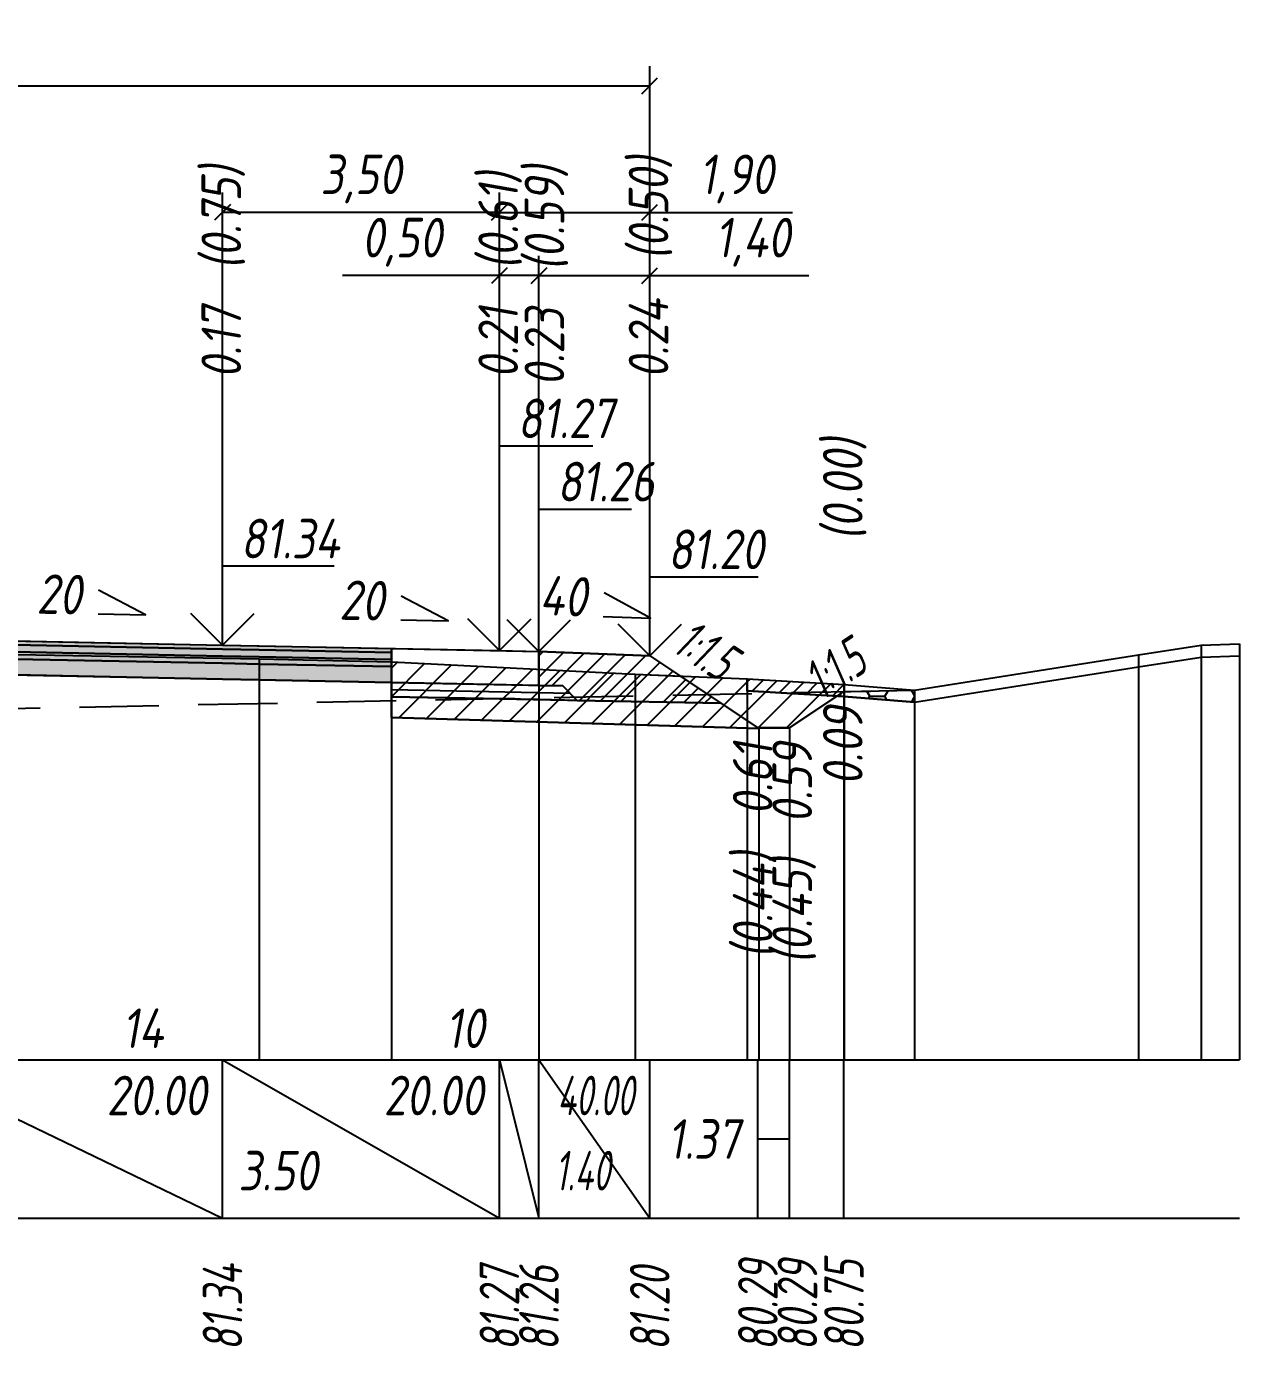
# Model space of a CAD drawing. Extents: x -717 to 1451, y -133302 to 233.
# Drawn here: x 168.2 to 244.8, y -23924.1 to -23840.7 of the extents above; entities that cross this region are included whole.
import ezdxf
from ezdxf.enums import TextEntityAlignment as Align

# ---------------------------------------------------------------- set-up
doc = ezdxf.new("R2010")
doc.units = 0
doc.linetypes.add('штриховая', pattern=[0.75, 0.5, -0.25])
for name, color, linetype in [('Интерполированный поперечник', 2, 'Continuous'), ('Код_514', 1, 'Continuous'), ('Контур_0', 7, 'Continuous'), ('Контур_2521', 7, 'Continuous'), ('Контур_2564', 7, 'Continuous'), ('Контур_2660', 7, 'Continuous'), ('Контур_2665', 7, 'Continuous'), ('Контур_400', 7, 'Continuous'), ('Контур_508', 7, 'Continuous'), ('Контур_512', 7, 'Continuous'), ('Контур_513', 7, 'Continuous'), ('Контур_818', 7, 'Continuous'), ('Красный поперечник', 1, 'Continuous'), ('Объём_2501', 7, 'Continuous'), ('Объём_2564', 7, 'Continuous'), ('Объём_2650', 7, 'Continuous'), ('Объём_2660', 7, 'Continuous'), ('Объём_2661', 7, 'Continuous'), ('Объём_2662', 7, 'Continuous'), ('Объём_2663', 7, 'Continuous'), ('Объём_2664', 7, 'Continuous'), ('Объём_2665', 7, 'Continuous'), ('Объём_2666', 7, 'Continuous'), ('Объём_2667', 7, 'Continuous'), ('Объём_2668', 7, 'Continuous'), ('Объём_2669', 7, 'Continuous'), ('Объём_2675', 7, 'Continuous'), ('Объём_2753', 7, 'Continuous'), ('Откосы', 7, 'Continuous'), ('Отметки покрытия', 7, 'Continuous'), ('Рабочие отметки', 7, 'Continuous'), ('Рабочие отметки доп.', 7, 'Continuous'), ('Слои выравнивания', 7, 'Continuous'), ('Таблица', 7, 'Continuous'), ('Уклоны проезжей части', 7, 'Continuous'), ('Черный поперечник', 3, 'Continuous')]:
    doc.layers.add(name, color=color, linetype=linetype)
for name, color, linetype, true_color in [('Контур_2540', 2, 'Continuous', 0xffff00), ('Контур_2560', 2, 'Continuous', 0xffff00), ('Контур_2561', 7, 'Continuous', 0xff8040), ('Контур_2562', 3, 'Continuous', 0x00ff00), ('Контур_2563', 7, 'Continuous', 0xff8000), ('Контур_2570', 7, 'Continuous', 0x80ff00), ('Контур_2725', 7, 'Continuous', 0x323232), ('Контур_2736', 4, 'Continuous', 0x00ffff), ('Контур_2737', 4, 'Continuous', 0x00ffff), ('Контур_2738', 4, 'Continuous', 0x00ffff), ('Контур_2739', 4, 'Continuous', 0x00ffff), ('Контур_2741', 4, 'Continuous', 0x00ffff), ('Контур_2742', 4, 'Continuous', 0x00ffff), ('Контур_2743', 4, 'Continuous', 0x00ffff), ('Контур_2744', 7, 'Continuous', 0xa4ffff), ('Контур_2745', 7, 'Continuous', 0xa4ffff), ('Контур_2747', 4, 'Continuous', 0x00ffff), ('Контур_2748', 4, 'Continuous', 0x00ffff), ('Контур_2749', 4, 'Continuous', 0x00ffff), ('Контур_2750', 4, 'Continuous', 0x00ffff), ('Контур_2751', 4, 'Continuous', 0x00ffff), ('Контур_2752', 4, 'Continuous', 0x00ffff), ('Контур_2760', 7, 'Continuous', 0x323232), ('Контур_2761', 7, 'Continuous', 0x323232), ('Контур_2762', 7, 'Continuous', 0x323232), ('Контур_2763', 7, 'Continuous', 0x323232), ('Контур_402', 7, 'Continuous', 0xff6464), ('Контур_703', 4, 'Continuous', 0x00ffff), ('Контур_705', 4, 'Continuous', 0x00ffff), ('Контур_707', 4, 'Continuous', 0x00ffff), ('Контур_720', 131, 'Continuous', 0xaaffff), ('Объём_2500', 7, 'Continuous', 0xc0c0c0), ('Объём_2520', 7, 'Continuous', 0x80ffff), ('Объём_2540', 2, 'Continuous', 0xffff00), ('Объём_2560', 2, 'Continuous', 0xffff00), ('Объём_2561', 7, 'Continuous', 0xff8040), ('Объём_2562', 3, 'Continuous', 0x00ff00), ('Объём_2563', 7, 'Continuous', 0xff8000), ('Объём_2570', 7, 'Continuous', 0x80ff00), ('Объём_2600', 7, 'Continuous', 0x808000), ('Объём_2746', 2, 'Continuous', 0xffff00)]:
    doc.layers.add(name, color=color, linetype=linetype, true_color=true_color)
doc.styles.get("Standard").update_dxf_attribs({"font": 'txt', "height": 2.5})
doc.styles.add('М', font='romand.shx', dxfattribs={"width": 0.8, "oblique": 10, "height": 2.5})
doc.dimstyles.new('ISO-25', dxfattribs={"dimtxt": 2.5, "dimasz": 2.5, "dimexe": 1.25, "dimexo": 0.625, "dimtad": 1, "dimtxsty": 'Standard', "dimcen": 2.5, "dimadec": 0, "dimazin": 0, "dimtfac": 1, "dimtmove": 0, "dimatfit": 3, "dimfxl": 1, "dimarcsym": 0})

# ---------------------------------------------------------------- blocks, each defined once
blk = doc.blocks.new('_Oblique')
at = {"color": 0, "linetype": 'ByBlock', "lineweight": -2}
blk.add_line((-0.5, -0.5), (0.5, 0.5), dxfattribs=at)
blk = doc.blocks.new('*D577')
at = {"color": 0, "lineweight": -2, "transparency": 16777216}
for p, q in [((200.552, -23879.617), (200.552, -23855.177)), ((207.552, -23879.897), (207.552, -23855.177)), ((200.552, -23856.427), (207.552, -23856.427)), ((207.552, -23856.427), (217.602, -23856.427))]:
    blk.add_line(p, q, dxfattribs=at)
at = {"layer": 'Defpoints', "color": 0, "transparency": 16777216}
for p in [(207.552, -23856.427), (200.552, -23880.242), (207.552, -23880.522)]:
    blk.add_point(p, dxfattribs=at)
at = {"color": 0, "lineweight": -2, "transparency": 16777216, "rotation": 180}
blk.add_blockref('_Oblique', (200.552, -23856.427), dxfattribs=at)
at = {"color": 0, "lineweight": -2, "transparency": 16777216}
blk.add_blockref('_Oblique', (207.552, -23856.427), dxfattribs=at)
at = {"color": 0, "transparency": 16777216, "insert": (214.062, -23854.314), "char_height": 2.5, "width": 8.75, "attachment_point": 5, "style": 'М'}
blk.add_mtext('1,40', dxfattribs=at)
blk = doc.blocks.new('*D579')
at = {"color": 0, "lineweight": -2, "transparency": 16777216}
for p, q in [((198.052, -23879.567), (198.052, -23855.177)), ((200.552, -23879.617), (200.552, -23855.177)), ((198.052, -23856.427), (188.127, -23856.427)), ((200.552, -23856.427), (198.052, -23856.427))]:
    blk.add_line(p, q, dxfattribs=at)
at = {"layer": 'Defpoints', "color": 0, "transparency": 16777216}
for p in [(200.552, -23856.427), (198.052, -23880.192), (200.552, -23880.242)]:
    blk.add_point(p, dxfattribs=at)
at = {"color": 0, "lineweight": -2, "transparency": 16777216, "rotation": 180}
blk.add_blockref('_Oblique', (198.052, -23856.427), dxfattribs=at)
at = {"color": 0, "lineweight": -2, "transparency": 16777216}
blk.add_blockref('_Oblique', (200.552, -23856.427), dxfattribs=at)
at = {"color": 0, "transparency": 16777216, "insert": (191.889, -23854.314), "char_height": 2.5, "width": 9.16667, "attachment_point": 5, "style": 'М'}
blk.add_mtext('0,50', dxfattribs=at)
blk = doc.blocks.new('*D581')
at = {"color": 0, "lineweight": -2, "transparency": 16777216}
for p, q in [((180.552, -23879.217), (180.552, -23851.177)), ((198.052, -23879.567), (198.052, -23851.177)), ((198.052, -23852.427), (180.552, -23852.427))]:
    blk.add_line(p, q, dxfattribs=at)
at = {"layer": 'Defpoints', "color": 0, "transparency": 16777216}
for p in [(180.552, -23852.427), (180.552, -23879.842), (198.052, -23880.192)]:
    blk.add_point(p, dxfattribs=at)
at = {"color": 0, "lineweight": -2, "transparency": 16777216, "rotation": 180}
blk.add_blockref('_Oblique', (180.552, -23852.427), dxfattribs=at)
at = {"color": 0, "lineweight": -2, "transparency": 16777216}
blk.add_blockref('_Oblique', (198.052, -23852.427), dxfattribs=at)
at = {"color": 0, "transparency": 16777216, "insert": (189.302, -23850.314), "char_height": 2.5, "width": 9.58333, "attachment_point": 5, "style": 'М'}
blk.add_mtext('3,50', dxfattribs=at)
blk = doc.blocks.new('*D582')
at = {"color": 0, "lineweight": -2, "transparency": 16777216}
for p, q in [((198.052, -23879.567), (198.052, -23851.177)), ((207.552, -23879.897), (207.552, -23851.177)), ((198.052, -23852.427), (207.552, -23852.427)), ((207.552, -23852.427), (216.578, -23852.427))]:
    blk.add_line(p, q, dxfattribs=at)
at = {"layer": 'Defpoints', "color": 0, "transparency": 16777216}
for p in [(198.052, -23852.427), (198.052, -23880.192), (207.552, -23880.522)]:
    blk.add_point(p, dxfattribs=at)
at = {"color": 0, "lineweight": -2, "transparency": 16777216, "rotation": 180}
blk.add_blockref('_Oblique', (198.052, -23852.427), dxfattribs=at)
at = {"color": 0, "lineweight": -2, "transparency": 16777216}
blk.add_blockref('_Oblique', (207.552, -23852.427), dxfattribs=at)
at = {"color": 0, "transparency": 16777216, "insert": (213.038, -23850.314), "char_height": 2.5, "width": 8.75, "attachment_point": 5, "style": 'М'}
blk.add_mtext('1,90', dxfattribs=at)
blk = doc.blocks.new('*D584')
at = {"color": 0, "lineweight": -2, "transparency": 16777216}
for p, q in [((112.052, -23879.897), (112.052, -23843.177)), ((207.552, -23879.897), (207.552, -23843.177)), ((112.052, -23844.427), (207.552, -23844.427))]:
    blk.add_line(p, q, dxfattribs=at)
at = {"layer": 'Defpoints', "color": 0, "transparency": 16777216}
for p in [(207.552, -23844.427), (112.052, -23880.522), (207.552, -23880.522)]:
    blk.add_point(p, dxfattribs=at)
at = {"color": 0, "lineweight": -2, "transparency": 16777216, "rotation": 180}
blk.add_blockref('_Oblique', (112.052, -23844.427), dxfattribs=at)
at = {"color": 0, "lineweight": -2, "transparency": 16777216}
blk.add_blockref('_Oblique', (207.552, -23844.427), dxfattribs=at)
at = {"color": 0, "transparency": 16777216, "insert": (159.802, -23842.314), "char_height": 2.5, "width": 10.41667, "attachment_point": 5, "style": 'М'}
blk.add_mtext('19,10', dxfattribs=at)

msp = doc.modelspace()

# ---------------------------------------------------------------- hatches: boundary and pattern name
at = {"layer": 'Объём_2563'}
h = msp.add_hatch(dxfattribs=at)
h.set_pattern_fill('ANSI31', color=256, scale=0.3)
h.paths.add_polyline_path([(202.971, -23883.278), (202.052, -23882.36), (200.552, -23882.33), (200.552, -23880.18), (207.552, -23880.46), (212.052, -23883.46)])
at = {"layer": 'Объём_2570'}
h = msp.add_hatch(dxfattribs=at)
h.set_pattern_fill('ANSI31', color=256, scale=0.2)
h.paths.add_polyline_path([(213.719, -23881.924), (219.828, -23882.272), (219.828, -23883.022), (213.719, -23882.674)])
at = {"layer": 'Объём_2600'}
h = msp.add_hatch(dxfattribs=at)
h.set_pattern_fill('ANSI31', color=6, scale=0.4)
h.paths.add_polyline_path([(216.385, -23885.015), (214.444, -23885.015), (214.444, -23885.054), (191.229, -23884.358), (191.229, -23880.84), (206.621, -23881.627), (213.719, -23881.924), (213.719, -23882.674), (219.409, -23882.998)])
h = msp.add_hatch(dxfattribs=at)
h.set_pattern_fill('HONEY', color=5, scale=0.3)
h.paths.add_polyline_path([(219.828, -23882.719), (224.292, -23882.629), (224.292, -23883.379), (219.842, -23883.023), (219.409, -23882.998)])
at = {"layer": 'Слои выравнивания'}
for color, points in [(2, [(159.802, -23879.365), (166.377, -23879.496), (180.552, -23879.78), (182.86, -23879.826), (191.229, -23879.993), (191.229, -23880.243), (182.86, -23880.076), (180.552, -23880.03), (166.377, -23879.746), (159.802, -23879.615)]), (3, [(159.802, -23879.615), (166.377, -23879.746), (180.552, -23880.03), (182.86, -23880.076), (191.229, -23880.243), (191.229, -23880.693), (182.86, -23880.526), (180.552, -23880.48), (166.377, -23880.196), (159.802, -23880.065)]), (4, [(159.802, -23880.065), (166.377, -23880.196), (180.552, -23880.48), (182.86, -23880.526), (191.229, -23880.693), (191.229, -23881.143), (182.86, -23880.976), (180.552, -23880.93), (166.377, -23880.646), (159.802, -23880.515)]), (5, [(159.802, -23880.515), (166.377, -23880.646), (180.552, -23880.93), (182.86, -23880.976), (191.229, -23881.143), (191.229, -23882.143), (182.86, -23881.976), (180.552, -23881.93), (166.377, -23881.646), (159.802, -23881.515)])]:
    msp.add_hatch(color=color, dxfattribs=at).paths.add_polyline_path(points)

# ---------------------------------------------------------------- linework, layer by layer
at = {"layer": 'Интерполированный поперечник', "linetype": 'штриховая', "ltscale": 10, "flags": 128}
msp.add_lwpolyline([(111.533, -23884.905), (224.292, -23882.629)], dxfattribs=at)
at = {"layer": 'Код_514'}
for p, q in [((159.802, -23906), (180.552, -23916)), ((180.552, -23916), (180.552, -23906)), ((180.552, -23906), (198.052, -23916)), ((198.052, -23916), (198.052, -23906)), ((198.052, -23906), (200.552, -23916)), ((200.552, -23916), (200.552, -23906)), ((200.552, -23906), (207.552, -23916)), ((207.552, -23916), (207.552, -23906)), ((214.385, -23916), (214.385, -23906)), ((216.385, -23916), (216.385, -23906)), ((219.828, -23916), (219.828, -23906)), ((214.385, -23911), (216.385, -23911))]:
    msp.add_line(p, q, dxfattribs=at)
at = {"layer": 'Контур_0', "flags": 128}
for points in [[(191.229, -23879.993), (200.552, -23880.18), (200.552, -23882.33), (191.229, -23882.143), (191.229, -23879.993), (191.229, -23879.993)], [(207.552, -23880.46), (211.202, -23882.893), (211.202, -23882.893), (211.202, -23882.893), (211.202, -23882.893), (211.202, -23882.893), (211.202, -23882.893), (211.202, -23882.893), (211.202, -23882.893), (211.202, -23882.893), (211.202, -23882.893), (211.202, -23882.893), (211.202, -23882.893), (211.202, -23882.893), (211.202, -23882.893), (214.385, -23885.015)], [(207.552, -23880.46), (211.202, -23882.893), (211.202, -23882.893), (211.202, -23882.893), (211.202, -23882.893), (211.202, -23882.893), (211.202, -23882.893), (211.202, -23882.893), (211.202, -23882.893), (211.202, -23882.893), (211.202, -23882.893), (211.202, -23882.893), (211.202, -23882.893), (211.202, -23882.893), (211.202, -23882.893), (214.385, -23885.015), (216.385, -23885.015), (219.828, -23882.719), (219.828, -23882.719), (219.828, -23882.719), (219.828, -23882.719), (219.828, -23882.719), (219.828, -23882.719), (219.828, -23882.719), (219.828, -23882.719), (219.828, -23882.719), (219.828, -23882.719), (219.828, -23882.719), (219.828, -23882.719), (219.828, -23882.719)], [(200.552, -23883.23), (191.229, -23883.043), (191.229, -23882.143), (202.052, -23882.36), (202.971, -23883.278), (200.552, -23883.23), (200.552, -23883.23)], [(200.552, -23882.33), (202.052, -23882.36), (202.971, -23883.278), (212.052, -23883.46)]]:
    msp.add_lwpolyline(points, dxfattribs=at)
at = {"layer": 'Контур_2521', "color": 250, "flags": 128}
msp.add_lwpolyline([(191.229, -23882.593), (202.511, -23882.819)], dxfattribs=at)
at = {"layer": 'Контур_2540', "flags": 128}
msp.add_lwpolyline([(198.052, -23883.18), (212.052, -23883.46), (214.444, -23885.054), (191.229, -23884.358), (191.229, -23883.043), (198.052, -23883.18), (198.052, -23883.18)], dxfattribs=at)
at = {"layer": 'Контур_2560', "flags": 128}
msp.add_lwpolyline([(200.552, -23880.18), (207.552, -23880.46), (207.552, -23880.46), (207.552, -23880.46)], dxfattribs=at)
at = {"layer": 'Контур_2561', "flags": 128}
msp.add_lwpolyline([(200.552, -23880.18), (200.552, -23880.18), (207.552, -23880.46), (207.552, -23880.46), (200.552, -23880.18)], dxfattribs=at)
at = {"layer": 'Контур_2562', "flags": 128}
msp.add_lwpolyline([(207.552, -23880.46), (207.552, -23880.46), (207.552, -23880.46), (207.552, -23880.46), (207.552, -23880.46)], dxfattribs=at)
at = {"layer": 'Контур_2563', "flags": 128}
msp.add_lwpolyline([(202.971, -23883.278), (202.052, -23882.36), (200.552, -23882.33), (200.552, -23880.18), (207.552, -23880.46), (212.052, -23883.46), (202.971, -23883.278), (202.971, -23883.278)], dxfattribs=at)
at = {"layer": 'Контур_2564', "flags": 128}
msp.add_lwpolyline([(200.552, -23880.18), (207.552, -23880.46)], dxfattribs=at)
at = {"layer": 'Контур_2570', "flags": 128}
msp.add_lwpolyline([(166.377, -23880.35), (182.86, -23880.653), (191.229, -23880.84), (206.621, -23881.627), (213.719, -23881.924), (213.719, -23882.674), (219.842, -23883.023), (224.292, -23883.379), (224.292, -23883.379), (238.436, -23881.156), (242.402, -23880.534), (244.828, -23880.45)], dxfattribs=at)
at = {"layer": 'Контур_2660', "flags": 128}
msp.add_lwpolyline([(191.229, -23884.358), (214.444, -23885.054)], dxfattribs=at)
at = {"layer": 'Контур_2665', "flags": 128}
msp.add_lwpolyline([(207.552, -23880.46), (207.552, -23880.46)], dxfattribs=at)
at = {"layer": 'Контур_2725', "flags": 128}
msp.add_lwpolyline([(141.943, -23881.872), (158.019, -23881.55), (159.802, -23881.515), (166.377, -23881.646), (180.552, -23881.93), (182.86, -23881.976), (191.229, -23882.143)], dxfattribs=at)
at = {"layer": 'Контур_2736', "flags": 128}
for points in [[(207.552, -23880.46), (211.202, -23882.893)], [(211.202, -23882.893), (214.385, -23885.015)]]:
    msp.add_lwpolyline(points, dxfattribs=at)
at = {"layer": 'Контур_2737', "flags": 128}
msp.add_lwpolyline([(211.202, -23882.893), (211.202, -23882.893)], dxfattribs=at)
at = {"layer": 'Контур_2738', "flags": 128}
msp.add_lwpolyline([(211.202, -23882.893), (211.202, -23882.893)], dxfattribs=at)
at = {"layer": 'Контур_2739', "flags": 128}
msp.add_lwpolyline([(211.202, -23882.893), (211.202, -23882.893)], dxfattribs=at)
at = {"layer": 'Контур_2741', "flags": 128}
msp.add_lwpolyline([(219.828, -23882.719), (219.828, -23882.719)], dxfattribs=at)
at = {"layer": 'Контур_2742', "flags": 128}
msp.add_lwpolyline([(219.828, -23882.719), (219.828, -23882.719)], dxfattribs=at)
at = {"layer": 'Контур_2743', "flags": 128}
msp.add_lwpolyline([(219.828, -23882.719), (219.828, -23882.719)], dxfattribs=at)
at = {"layer": 'Контур_2744', "flags": 128}
msp.add_lwpolyline([(219.828, -23882.719), (219.828, -23882.719)], dxfattribs=at)
msp.add_lwpolyline([(219.828, -23882.719), (219.828, -23882.719)], dxfattribs=at)
msp.add_lwpolyline([(219.828, -23882.719), (219.828, -23882.719)], dxfattribs=at)
msp.add_lwpolyline([(219.828, -23882.719), (219.828, -23882.719)], dxfattribs=at)
msp.add_lwpolyline([(219.828, -23882.719), (219.828, -23882.719)], dxfattribs=at)
msp.add_lwpolyline([(219.828, -23882.719), (219.828, -23882.719)], dxfattribs=at)
at = {"layer": 'Контур_2745', "flags": 128}
msp.add_lwpolyline([(211.202, -23882.893), (211.202, -23882.893)], dxfattribs=at)
msp.add_lwpolyline([(211.202, -23882.893), (211.202, -23882.893)], dxfattribs=at)
msp.add_lwpolyline([(211.202, -23882.893), (211.202, -23882.893)], dxfattribs=at)
msp.add_lwpolyline([(211.202, -23882.893), (211.202, -23882.893)], dxfattribs=at)
msp.add_lwpolyline([(211.202, -23882.893), (211.202, -23882.893)], dxfattribs=at)
msp.add_lwpolyline([(211.202, -23882.893), (211.202, -23882.893)], dxfattribs=at)
at = {"layer": 'Контур_2747', "flags": 128}
msp.add_lwpolyline([(211.202, -23882.893), (211.202, -23882.893)], dxfattribs=at)
at = {"layer": 'Контур_2748', "flags": 128}
msp.add_lwpolyline([(211.202, -23882.893), (211.202, -23882.893)], dxfattribs=at)
at = {"layer": 'Контур_2749', "flags": 128}
msp.add_lwpolyline([(211.202, -23882.893), (211.202, -23882.893)], dxfattribs=at)
at = {"layer": 'Контур_2750', "flags": 128}
msp.add_lwpolyline([(219.828, -23882.719), (219.828, -23882.719)], dxfattribs=at)
at = {"layer": 'Контур_2751', "flags": 128}
msp.add_lwpolyline([(219.828, -23882.719), (219.828, -23882.719)], dxfattribs=at)
at = {"layer": 'Контур_2752', "flags": 128}
msp.add_lwpolyline([(219.828, -23882.719), (219.828, -23882.719)], dxfattribs=at)
at = {"layer": 'Контур_2760', "flags": 128}
msp.add_lwpolyline([(141.943, -23879.722), (158.019, -23879.4), (159.802, -23879.365), (166.377, -23879.496), (180.552, -23879.78), (182.86, -23879.826), (191.229, -23879.993)], dxfattribs=at)
at = {"layer": 'Контур_2761', "flags": 128}
msp.add_lwpolyline([(141.943, -23879.972), (158.019, -23879.65), (159.802, -23879.615), (166.377, -23879.746), (180.552, -23880.03), (182.86, -23880.076), (191.229, -23880.243)], dxfattribs=at)
at = {"layer": 'Контур_2762', "flags": 128}
msp.add_lwpolyline([(141.943, -23880.422), (158.019, -23880.1), (159.802, -23880.065), (166.377, -23880.196), (180.552, -23880.48), (182.86, -23880.526), (191.229, -23880.693)], dxfattribs=at)
at = {"layer": 'Контур_2763', "flags": 128}
msp.add_lwpolyline([(141.943, -23880.872), (158.019, -23880.55), (159.802, -23880.515), (166.377, -23880.646), (180.552, -23880.93), (182.86, -23880.976), (191.229, -23881.143)], dxfattribs=at)
at = {"layer": 'Контур_400', "flags": 128}
msp.add_lwpolyline([(159.802, -23879.365), (180.552, -23879.78), (198.052, -23880.13), (198.052, -23880.13), (198.052, -23880.13), (198.052, -23880.13), (198.052, -23880.13), (198.052, -23880.13), (200.552, -23880.18)], dxfattribs=at)
at = {"layer": 'Контур_402', "flags": 128}
msp.add_lwpolyline([(105.161, -23885.054), (141.943, -23883.951), (141.943, -23881.872), (159.802, -23881.515), (191.229, -23882.143), (191.229, -23884.358), (214.444, -23885.054)], dxfattribs=at)
at = {"layer": 'Контур_508', "flags": 128}
msp.add_lwpolyline([(105, -23885.161), (105.161, -23885.054), (141.943, -23883.951), (141.943, -23881.872), (159.802, -23881.515), (191.229, -23882.143), (191.229, -23884.358), (214.444, -23885.054), (214.444, -23885.015), (216.385, -23885.015), (219.828, -23882.719)], dxfattribs=at)
at = {"layer": 'Контур_512', "flags": 128}
msp.add_lwpolyline([(191.229, -23884.358), (214.444, -23885.054), (214.444, -23885.015), (216.385, -23885.015), (219.828, -23882.719)], dxfattribs=at)
at = {"layer": 'Контур_513', "flags": 128}
msp.add_lwpolyline([(105, -23885.161), (105.161, -23885.054), (141.943, -23883.951), (141.943, -23881.872), (159.802, -23881.515), (191.229, -23882.143), (191.229, -23884.358), (214.444, -23885.054), (214.444, -23885.015), (216.385, -23885.015), (219.828, -23882.719)], dxfattribs=at)
at = {"layer": 'Контур_703', "flags": 128}
msp.add_lwpolyline([(207.552, -23880.46), (211.202, -23882.893)], dxfattribs=at)
at = {"layer": 'Контур_705', "flags": 128}
msp.add_lwpolyline([(211.202, -23882.893), (211.202, -23882.893)], dxfattribs=at)
at = {"layer": 'Контур_707', "flags": 128}
msp.add_lwpolyline([(216.385, -23885.015), (219.828, -23882.719)], dxfattribs=at)
at = {"layer": 'Контур_720', "flags": 128}
msp.add_lwpolyline([(214.385, -23885.015), (216.385, -23885.015)], dxfattribs=at)
at = {"layer": 'Контур_818', "flags": 128}
msp.add_lwpolyline([(105, -23885.911), (111.094, -23885.681), (111.533, -23885.655), (111.533, -23885.655), (111.755, -23885.607), (119.342, -23883.128), (119.342, -23882.378), (134.456, -23881.285), (141.943, -23880.802), (158.019, -23880.496), (159.802, -23880.465), (166.377, -23880.35), (182.86, -23880.653), (191.229, -23880.84), (206.621, -23881.627), (213.719, -23881.924), (213.719, -23882.674), (219.828, -23883.022)], dxfattribs=at)
at = {"layer": 'Красный поперечник'}
for p, q in [((159.802, -23879.365), (180.552, -23879.78)), ((180.552, -23879.78), (198.052, -23880.13)), ((198.052, -23880.13), (200.552, -23880.18)), ((200.552, -23880.18), (207.552, -23880.46)), ((207.552, -23880.46), (214.385, -23885.015)), ((216.385, -23885.015), (219.828, -23882.719)), ((219.828, -23882.719), (219.828, -23906)), ((191.229, -23884.358), (191.229, -23906)), ((214.385, -23885.015), (216.385, -23885.015)), ((214.444, -23885.015), (214.444, -23906)), ((214.444, -23885.054), (214.444, -23906)), ((216.385, -23885.015), (216.385, -23906))]:
    msp.add_line(p, q, dxfattribs=at)
at = {"layer": 'Объём_2500', "flags": 128}
msp.add_lwpolyline([(191.229, -23879.993), (200.552, -23880.18), (200.552, -23882.33), (191.229, -23882.143), (191.229, -23879.993), (191.229, -23879.993)], dxfattribs=at)
at = {"layer": 'Объём_2501', "flags": 128}
msp.add_lwpolyline([(159.802, -23879.365), (180.552, -23879.78), (198.052, -23880.13), (198.052, -23880.13), (198.052, -23880.13), (198.052, -23880.13), (198.052, -23880.13), (198.052, -23880.13), (200.552, -23880.18)], dxfattribs=at)
at = {"layer": 'Объём_2520', "color": 250, "flags": 128}
msp.add_lwpolyline([(200.552, -23883.23), (191.229, -23883.043), (191.229, -23882.143), (202.052, -23882.36), (202.971, -23883.278), (200.552, -23883.23), (200.552, -23883.23)], dxfattribs=at)
at = {"layer": 'Объём_2540', "flags": 128}
msp.add_lwpolyline([(198.052, -23883.18), (212.052, -23883.46), (214.444, -23885.054), (191.229, -23884.358), (191.229, -23883.043), (198.052, -23883.18), (198.052, -23883.18)], dxfattribs=at)
at = {"layer": 'Объём_2560', "flags": 128}
msp.add_lwpolyline([(200.552, -23880.18), (207.552, -23880.46), (207.552, -23880.46), (207.552, -23880.46)], dxfattribs=at)
at = {"layer": 'Объём_2561', "flags": 128}
msp.add_lwpolyline([(200.552, -23880.18), (200.552, -23880.18), (207.552, -23880.46), (207.552, -23880.46), (200.552, -23880.18)], dxfattribs=at)
at = {"layer": 'Объём_2562', "flags": 128}
msp.add_lwpolyline([(207.552, -23880.46), (207.552, -23880.46), (207.552, -23880.46), (207.552, -23880.46), (207.552, -23880.46)], dxfattribs=at)
at = {"layer": 'Объём_2563', "color": 250, "flags": 128}
msp.add_lwpolyline([(202.971, -23883.278), (202.052, -23882.36), (200.552, -23882.33), (200.552, -23880.18), (207.552, -23880.46), (212.052, -23883.46), (202.971, -23883.278), (202.971, -23883.278)], dxfattribs=at)
at = {"layer": 'Объём_2564', "flags": 128}
msp.add_lwpolyline([(200.552, -23880.18), (207.552, -23880.46)], dxfattribs=at)
at = {"layer": 'Объём_2570', "flags": 128}
msp.add_lwpolyline([(213.719, -23881.924), (219.828, -23882.272), (219.828, -23883.022), (213.719, -23882.674), (213.719, -23881.924), (213.719, -23881.924)], dxfattribs=at)
at = {"layer": 'Объём_2600', "color": 5, "flags": 128}
msp.add_lwpolyline([(219.828, -23882.719), (224.292, -23882.629), (224.292, -23883.379), (219.842, -23883.023), (219.409, -23882.998), (219.828, -23882.719), (219.828, -23882.719)], dxfattribs=at)
at = {"layer": 'Объём_2650', "color": 6, "flags": 128}
msp.add_lwpolyline([(216.385, -23885.015), (214.444, -23885.015), (214.444, -23885.054), (191.229, -23884.358), (191.229, -23880.84), (206.621, -23881.627), (213.719, -23881.924), (213.719, -23882.674), (219.409, -23882.998), (216.385, -23885.015), (216.385, -23885.015)], dxfattribs=at)
at = {"layer": 'Объём_2660', "flags": 128}
msp.add_lwpolyline([(191.229, -23884.358), (214.444, -23885.054)], dxfattribs=at)
at = {"layer": 'Объём_2661', "flags": 128}
msp.add_lwpolyline([(207.552, -23880.46), (211.202, -23882.893), (214.385, -23885.015)], dxfattribs=at)
at = {"layer": 'Объём_2662', "flags": 128}
msp.add_lwpolyline([(216.385, -23885.015), (219.828, -23882.719)], dxfattribs=at)
at = {"layer": 'Объём_2663', "flags": 128}
msp.add_lwpolyline([(214.385, -23885.015), (216.385, -23885.015)], dxfattribs=at)
at = {"layer": 'Объём_2664', "flags": 128}
msp.add_lwpolyline([(214.385, -23885.015), (216.385, -23885.015)], dxfattribs=at)
at = {"layer": 'Объём_2665', "flags": 128}
msp.add_lwpolyline([(207.552, -23880.46), (207.552, -23880.46)], dxfattribs=at)
at = {"layer": 'Объём_2666', "flags": 128}
for points in [[(207.552, -23880.46), (211.202, -23882.893)], [(211.202, -23882.893), (214.385, -23885.015)]]:
    msp.add_lwpolyline(points, dxfattribs=at)
at = {"layer": 'Объём_2667', "flags": 128}
for points in [[(211.202, -23882.893), (211.202, -23882.893)], [(219.828, -23882.719), (219.828, -23882.719)]]:
    msp.add_lwpolyline(points, dxfattribs=at)
at = {"layer": 'Объём_2668', "flags": 128}
for points in [[(211.202, -23882.893), (211.202, -23882.893)], [(219.828, -23882.719), (219.828, -23882.719)]]:
    msp.add_lwpolyline(points, dxfattribs=at)
at = {"layer": 'Объём_2669', "flags": 128}
for points in [[(211.202, -23882.893), (211.202, -23882.893)], [(219.828, -23882.719), (219.828, -23882.719)]]:
    msp.add_lwpolyline(points, dxfattribs=at)
at = {"layer": 'Объём_2675', "flags": 128}
for points in [[(211.202, -23882.893), (211.202, -23882.893)], [(211.202, -23882.893), (211.202, -23882.893)], [(211.202, -23882.893), (211.202, -23882.893)], [(211.202, -23882.893), (211.202, -23882.893)], [(211.202, -23882.893), (211.202, -23882.893)], [(211.202, -23882.893), (211.202, -23882.893)], [(219.828, -23882.719), (219.828, -23882.719)], [(219.828, -23882.719), (219.828, -23882.719)], [(219.828, -23882.719), (219.828, -23882.719)], [(219.828, -23882.719), (219.828, -23882.719)], [(219.828, -23882.719), (219.828, -23882.719)], [(219.828, -23882.719), (219.828, -23882.719)]]:
    msp.add_lwpolyline(points, dxfattribs=at)
at = {"layer": 'Объём_2746', "flags": 128}
msp.add_lwpolyline([(214.444, -23885.054), (191.229, -23884.358), (191.229, -23880.84), (206.621, -23881.627), (209.482, -23881.746), (214.385, -23885.015), (214.444, -23885.015), (214.444, -23885.054), (214.444, -23885.054)], dxfattribs=at)
at = {"layer": 'Объём_2753', "flags": 128}
msp.add_lwpolyline([(191.229, -23879.993), (191.229, -23879.993)], dxfattribs=at)
at = {"layer": 'Откосы', "color": 1, "flags": 128}
for points in [[(172.69, -23877.805), (175.69, -23877.865), (172.72, -23876.306)], [(191.815, -23878.188), (194.815, -23878.248), (191.845, -23876.688)], [(204.611, -23877.969), (207.608, -23878.089), (204.671, -23876.47)]]:
    msp.add_lwpolyline(points, dxfattribs=at)
at = {"layer": 'Отметки покрытия', "color": 1}
for p, q in [((198.052, -23880.13), (198.052, -23867.18)), ((198.052, -23867.18), (203.952, -23867.18)), ((200.552, -23880.18), (200.552, -23871.18)), ((200.552, -23871.18), (206.402, -23871.18)), ((180.552, -23879.78), (180.552, -23874.78)), ((180.552, -23874.78), (187.602, -23874.78)), ((207.552, -23880.46), (207.552, -23875.46)), ((207.552, -23875.46), (214.402, -23875.46)), ((180.552, -23879.78), (178.552, -23877.78)), ((180.552, -23879.78), (182.552, -23877.78)), ((198.052, -23880.13), (196.052, -23878.13)), ((198.052, -23880.13), (200.052, -23878.13)), ((200.552, -23880.18), (198.552, -23878.18)), ((200.552, -23880.18), (202.552, -23878.18)), ((207.552, -23880.46), (205.552, -23878.46)), ((207.552, -23880.46), (209.552, -23878.46))]:
    msp.add_line(p, q, dxfattribs=at)
at = {"layer": 'Слои выравнивания'}
for p, q in [((191.229, -23879.993), (191.229, -23906)), ((200.552, -23880.18), (200.552, -23906))]:
    msp.add_line(p, q, dxfattribs=at)
at = {"layer": 'Слои выравнивания', "color": 2, "flags": 128}
msp.add_lwpolyline([(159.802, -23879.365), (166.377, -23879.496), (180.552, -23879.78), (182.86, -23879.826), (191.229, -23879.993), (191.229, -23880.243), (182.86, -23880.076), (180.552, -23880.03), (166.377, -23879.746), (159.802, -23879.615)], close=True, dxfattribs=at)
at = {"layer": 'Слои выравнивания', "color": 3, "flags": 128}
msp.add_lwpolyline([(159.802, -23879.615), (166.377, -23879.746), (180.552, -23880.03), (182.86, -23880.076), (191.229, -23880.243), (191.229, -23880.693), (182.86, -23880.526), (180.552, -23880.48), (166.377, -23880.196), (159.802, -23880.065)], close=True, dxfattribs=at)
at = {"layer": 'Слои выравнивания', "color": 4, "flags": 128}
msp.add_lwpolyline([(159.802, -23880.065), (166.377, -23880.196), (180.552, -23880.48), (182.86, -23880.526), (191.229, -23880.693), (191.229, -23881.143), (182.86, -23880.976), (180.552, -23880.93), (166.377, -23880.646), (159.802, -23880.515)], close=True, dxfattribs=at)
at = {"layer": 'Слои выравнивания', "color": 5, "flags": 128}
msp.add_lwpolyline([(159.802, -23880.515), (166.377, -23880.646), (180.552, -23880.93), (182.86, -23880.976), (191.229, -23881.143), (191.229, -23882.143), (182.86, -23881.976), (180.552, -23881.93), (166.377, -23881.646), (159.802, -23881.515)], close=True, dxfattribs=at)
at = {"layer": 'Таблица'}
for p, q in [((80, -23906), (244.828, -23906)), ((80, -23916), (244.828, -23916))]:
    msp.add_line(p, q, dxfattribs=at)
at = {"layer": 'Черный поперечник', "color": 7}
for p, q in [((242.402, -23879.784), (242.402, -23906)), ((244.828, -23879.7), (244.828, -23906)), ((238.436, -23880.406), (238.436, -23906)), ((182.86, -23880.653), (182.86, -23906)), ((191.229, -23880.84), (191.229, -23906)), ((206.621, -23881.627), (206.621, -23906)), ((213.719, -23881.924), (213.719, -23906)), ((219.842, -23882.273), (219.842, -23906)), ((224.292, -23882.629), (224.292, -23906))]:
    msp.add_line(p, q, dxfattribs=at)
at = {"layer": 'Черный поперечник', "flags": 128}
msp.add_lwpolyline([(80, -23886), (90.121, -23885.718), (90.361, -23885.711), (90.373, -23885.713), (111.094, -23884.931), (111.533, -23884.905), (111.755, -23884.857), (119.342, -23882.378), (134.456, -23881.285), (141.943, -23880.802), (158.019, -23880.496), (159.802, -23880.465), (166.377, -23880.35), (182.86, -23880.653), (191.229, -23880.84), (206.621, -23881.627), (213.719, -23881.924), (219.842, -23882.273), (224.292, -23882.629), (238.436, -23880.406), (242.402, -23879.784), (244.828, -23879.7)], dxfattribs=at)

# ---------------------------------------------------------------- texts
at = {"layer": 'Код_514', "style": 'М', "oblique": 10}
for s, width, p in [('20.00', 0.8, (179.552, -23907)), ('20.00', 0.8, (197.052, -23907)), ('40.00', 0.6, (206.552, -23907))]:
    msp.add_text(s, height=2.5, dxfattribs=dict(at, width=width)).set_placement(p, align=Align.TOP_RIGHT)
at = {"layer": 'Код_514', "style": 'М', "oblique": 10, "width": 0.8}
msp.add_text('1.37', height=2.5, dxfattribs=at).set_placement((210.968, -23911), align=Align.MIDDLE_CENTER)
at = {"layer": 'Код_514', "style": 'М', "oblique": 10}
for s, width, p in [('3.50', 0.8, (181.552, -23915)), ('1.40', 0.6, (201.552, -23915))]:
    msp.add_text(s, height=2.5, dxfattribs=dict(at, width=width)).set_placement(p, align=Align.BOTTOM_LEFT)
at = {"layer": 'Код_514', "style": 'М', "oblique": 10, "width": 0.7}
for s, p in [('81.34', (180.552, -23924.382)), ('81.27', (198.052, -23924.382)), ('81.26', (200.552, -23924.382)), ('81.20', (207.552, -23924.382)), ('80.29', (214.385, -23924.382)), ('80.29', (216.885, -23924.382)), ('80.75', (219.828, -23924.382))]:
    msp.add_text(s, height=2.5, rotation=90, dxfattribs=at).set_placement(p, align=Align.MIDDLE_LEFT)
at = {"layer": 'Отметки покрытия', "color": 1, "style": 'М', "oblique": 10, "width": 0.8}
for s, p in [('81.27', (199.193, -23867.448)), ('81.26', (201.693, -23871.448)), ('81.34', (181.693, -23875.048)), ('81.20', (208.693, -23875.728))]:
    msp.add_text(s, height=2.5, dxfattribs=at).set_placement(p, align=Align.BOTTOM_LEFT)
at = {"layer": 'Рабочие отметки', "color": 1, "style": 'М', "oblique": 10, "width": 0.8}
for s, p in [('0.24', (207.474, -23862.93)), ('0.17', (180.474, -23862.93)), ('0.21', (197.974, -23862.93)), ('0.23', (200.896, -23863.412))]:
    msp.add_text(s, height=2.5, rotation=90, dxfattribs=at).set_placement(p, align=Align.MIDDLE_LEFT)
for s, p in [('0.09', (219.75, -23883.65)), ('0.61', (214.057, -23885.946)), ('0.59', (216.557, -23885.946))]:
    msp.add_text(s, height=2.5, rotation=90, dxfattribs=at).set_placement(p, align=Align.MIDDLE_RIGHT)
at = {"layer": 'Рабочие отметки доп.', "color": 1, "style": 'М', "oblique": 10, "width": 0.8}
for s, p in [('(0.50)', (207.474, -23855.43)), ('(0.75)', (180.474, -23856.03)), ('(0.61)', (197.974, -23856.03)), ('(0.59)', (200.896, -23856.112)), ('(0.00)', (219.75, -23873.15))]:
    msp.add_text(s, height=2.5, rotation=90, dxfattribs=at).set_placement(p, align=Align.MIDDLE_LEFT)
for s, p in [('(0.44)', (214.057, -23892.846)), ('(0.45)', (216.557, -23893.246))]:
    msp.add_text(s, height=2.5, rotation=90, dxfattribs=at).set_placement(p, align=Align.MIDDLE_RIGHT)
at = {"layer": 'Слои выравнивания', "style": 'М', "oblique": 10, "width": 0.8}
for s, p in [('14', (175.516, -23906)), ('10', (195.891, -23906))]:
    msp.add_text(s, height=2.5, dxfattribs=at).set_placement(p, align=Align.BOTTOM_CENTER)
at = {"layer": 'Уклоны проезжей части', "color": 1, "style": 'М', "oblique": 10}
for s, rotation, width, p in [('20', 358.85423, 0.8, (170.197, -23878.572)), ('40', 357.70938, 0.8, (202.019, -23878.685)), ('20', 358.85423, 0.8, (189.322, -23878.955)), ('1:1.5', 326.30994, 0.6, (209.992, -23881.764)), ('1:1.5', 33.69007, 0.6, (220.378, -23882.941))]:
    msp.add_text(s, height=2.5, rotation=rotation, dxfattribs=dict(at, width=width)).set_placement(p, align=Align.BOTTOM_CENTER)

# ---------------------------------------------------------------- dimensions: what is measured, and where the dimension line sits
at = {"color": 5}
dim = msp.add_linear_dim(base=(207.552, -23844.427), p1=(112.052, -23880.522), p2=(207.552, -23880.522), angle=180, dimstyle='ISO-25', override={"dimasz": 1, "dimlfac": 0.2, "dimzin": 0, "dimtxsty": 'М', "dimblk1": 'Oblique', "dimblk2": 'Oblique', "dimsah": 1}, dxfattribs=at)
dim.commit()
dim.dimension.update_dxf_attribs({"geometry": '*D584', "text_midpoint": (159.802, -23842.314)})
dim = msp.add_linear_dim(base=(180.552, -23852.427), p1=(198.052, -23880.192), p2=(180.552, -23879.842), dimstyle='ISO-25', override={"dimasz": 1, "dimlfac": 0.2, "dimzin": 0, "dimtxsty": 'М', "dimblk1": 'Oblique', "dimblk2": 'Oblique', "dimsah": 1}, dxfattribs=at)
dim.commit()
dim.dimension.update_dxf_attribs({"geometry": '*D581', "text_midpoint": (189.302, -23850.314)})
dim = msp.add_linear_dim(base=(198.052, -23852.427), p1=(207.552, -23880.522), p2=(198.052, -23880.192), dimstyle='ISO-25', override={"dimasz": 1, "dimlfac": 0.2, "dimzin": 0, "dimtxsty": 'М', "dimblk1": 'Oblique', "dimblk2": 'Oblique', "dimsah": 1}, dxfattribs=at)
dim.commit()
dim.dimension.update_dxf_attribs({"geometry": '*D582', "text_midpoint": (213.038, -23852.427), "dimtype": 160})
for base, p1, p2, picture, middle in [((200.552, -23856.427), (198.052, -23880.192), (200.552, -23880.242), '*D579', (191.889, -23856.427)), ((207.552, -23856.427), (200.552, -23880.242), (207.552, -23880.522), '*D577', (214.062, -23856.427))]:
    dim = msp.add_linear_dim(base=base, p1=p1, p2=p2, angle=180, dimstyle='ISO-25', override={"dimasz": 1, "dimlfac": 0.2, "dimzin": 0, "dimtxsty": 'М', "dimblk1": 'Oblique', "dimblk2": 'Oblique', "dimsah": 1}, dxfattribs=at)
    dim.commit()
    dim.dimension.update_dxf_attribs({"geometry": picture, "text_midpoint": middle, "dimtype": 160})

doc.saveas('drawing.dxf')
